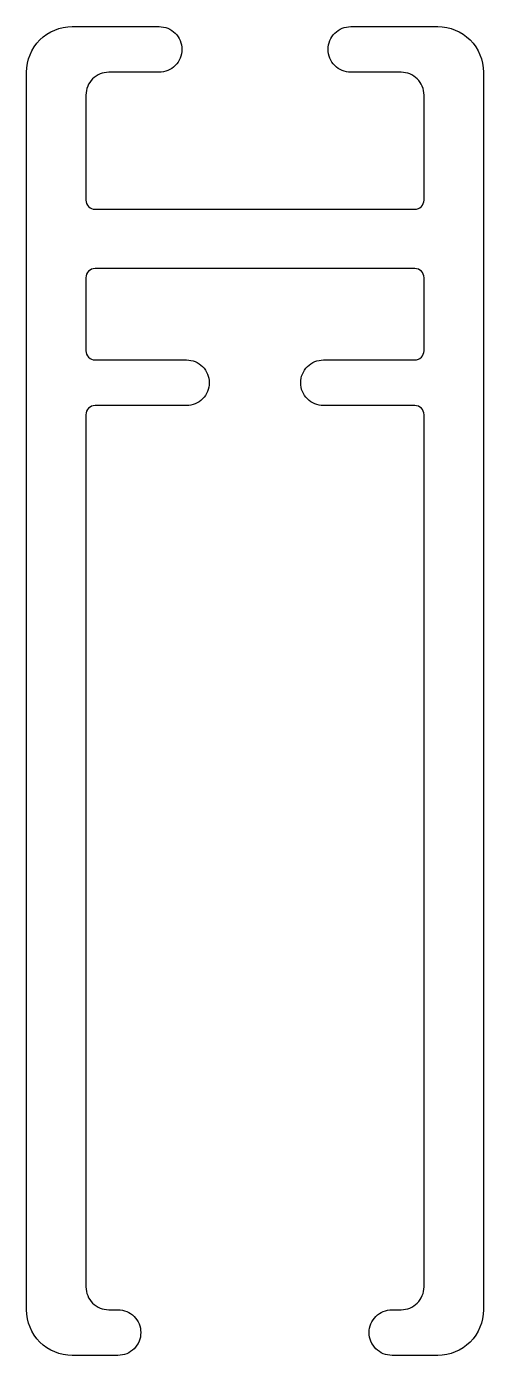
# Model space of a CAD drawing. Extents: x 442.1 to 454.8, y 647.6 to 684.5.
import ezdxf

# ---------------------------------------------------------------- set-up
doc = ezdxf.new("R2010")
doc.units = 0
doc.layers.get('0').update_dxf_attribs({"linetype": 'CONTINUOUS'})

msp = doc.modelspace()

# ---------------------------------------------------------------- linework, layer by layer
at = {"color": 7, "linetype": 'CONTINUOUS'}
msp.add_lwpolyline([(453.486, 684.542, -0.414214), (454.756, 683.272), (454.756, 648.855, -0.414214), (453.486, 647.585), (452.216, 647.585, -0.414214), (451.581, 648.22, -0.414214), (452.216, 648.855), (452.47, 648.855, 0.414214), (453.105, 649.49), (453.105, 673.747, 0.414214), (452.851, 674.001), (450.311, 674.001, -0.414214), (449.676, 674.636, -0.414214), (450.311, 675.271), (452.851, 675.271, 0.414214), (453.105, 675.525), (453.105, 677.557, 0.414214), (452.851, 677.811), (443.961, 677.811, 0.414214), (443.707, 677.557), (443.707, 675.525, 0.414214), (443.961, 675.271), (446.501, 675.271, -0.414214), (447.136, 674.636, -0.414214), (446.501, 674.001), (443.961, 674.001, 0.414214), (443.707, 673.747), (443.707, 649.49, 0.414214), (444.342, 648.855), (444.596, 648.855, -0.414214), (445.231, 648.22, -0.414214), (444.596, 647.585), (443.326, 647.585, -0.414214), (442.056, 648.855), (442.056, 683.272, -0.414214), (443.326, 684.542), (445.739, 684.542, -0.414214), (446.374, 683.907, -0.414214), (445.739, 683.272), (444.342, 683.272, 0.414214), (443.707, 682.637), (443.707, 679.716, 0.414214), (443.961, 679.462), (452.851, 679.462, 0.414214), (453.105, 679.716), (453.105, 682.637, 0.414214), (452.47, 683.272), (451.073, 683.272, -0.414214), (450.438, 683.907, -0.414214), (451.073, 684.542)], format="xyb", close=True, dxfattribs=at)

doc.saveas('drawing.dxf')
